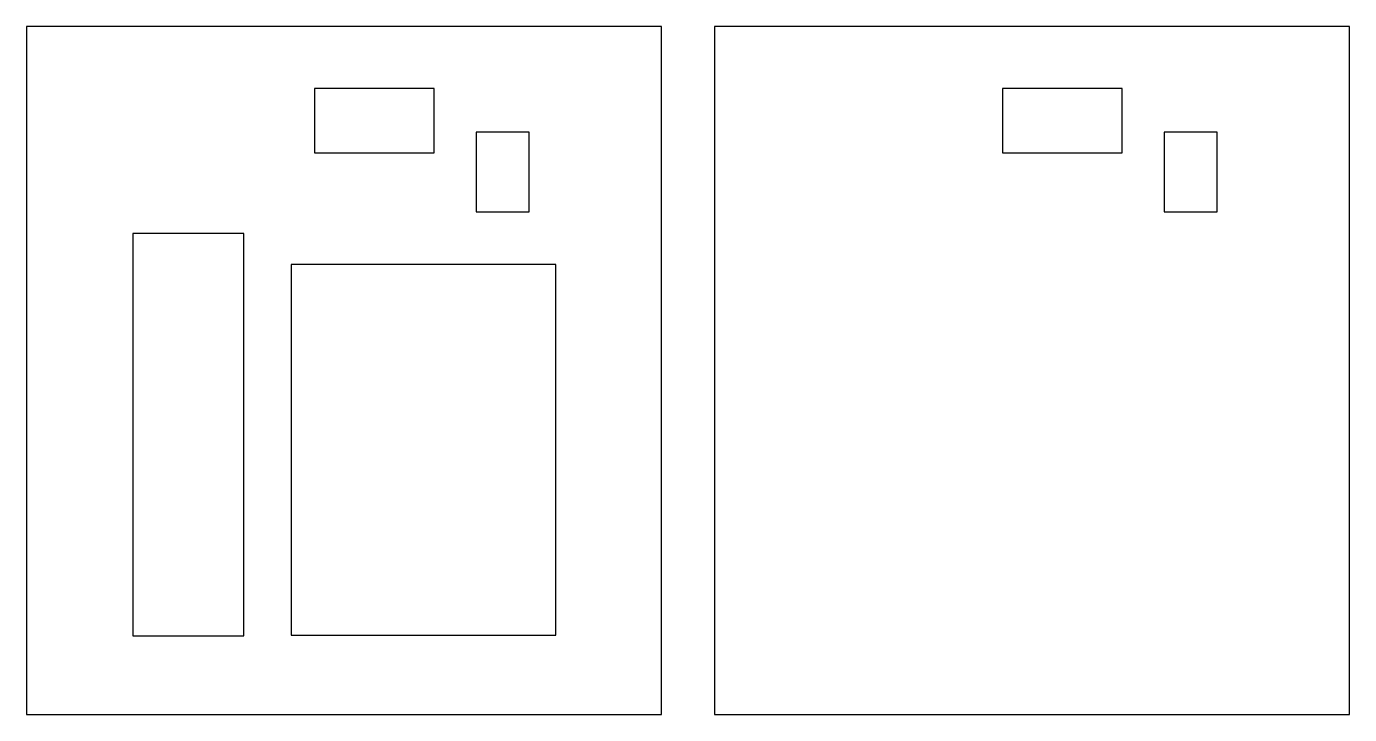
# Model space of a CAD drawing. Header units: millimetres. Extents: x -60 to 190, y -70 to 60.
import ezdxf

# ---------------------------------------------------------------- set-up
doc = ezdxf.new("R2010")
doc.units = ezdxf.units.MM
doc.layers.get('0').update_dxf_attribs({"linetype": 'CONTINUOUS'})

msp = doc.modelspace()

# ---------------------------------------------------------------- linework, layer by layer
for points in [[(60, 60), (-60, 60), (-60, -70), (60, -70)], [(190, 60), (70, 60), (70, -70), (190, -70)], [(-5.55, 36.1), (17.05, 36.1), (17.05, 48.3), (-5.55, 48.3)], [(147.05, 48.3), (124.45, 48.3), (124.45, 36.1), (147.05, 36.1)], [(35, 25), (35, 40), (25, 40), (25, 25)], [(165, 40), (155, 40), (155, 25), (165, 25)], [(-39.9, 20.86), (-39.9, -55.14), (-18.9, -55.14), (-18.9, 20.86)], [(40, -55), (40, 15), (-10, 15), (-10, -55)]]:
    msp.add_lwpolyline(points, close=True)

doc.saveas('drawing.dxf')
